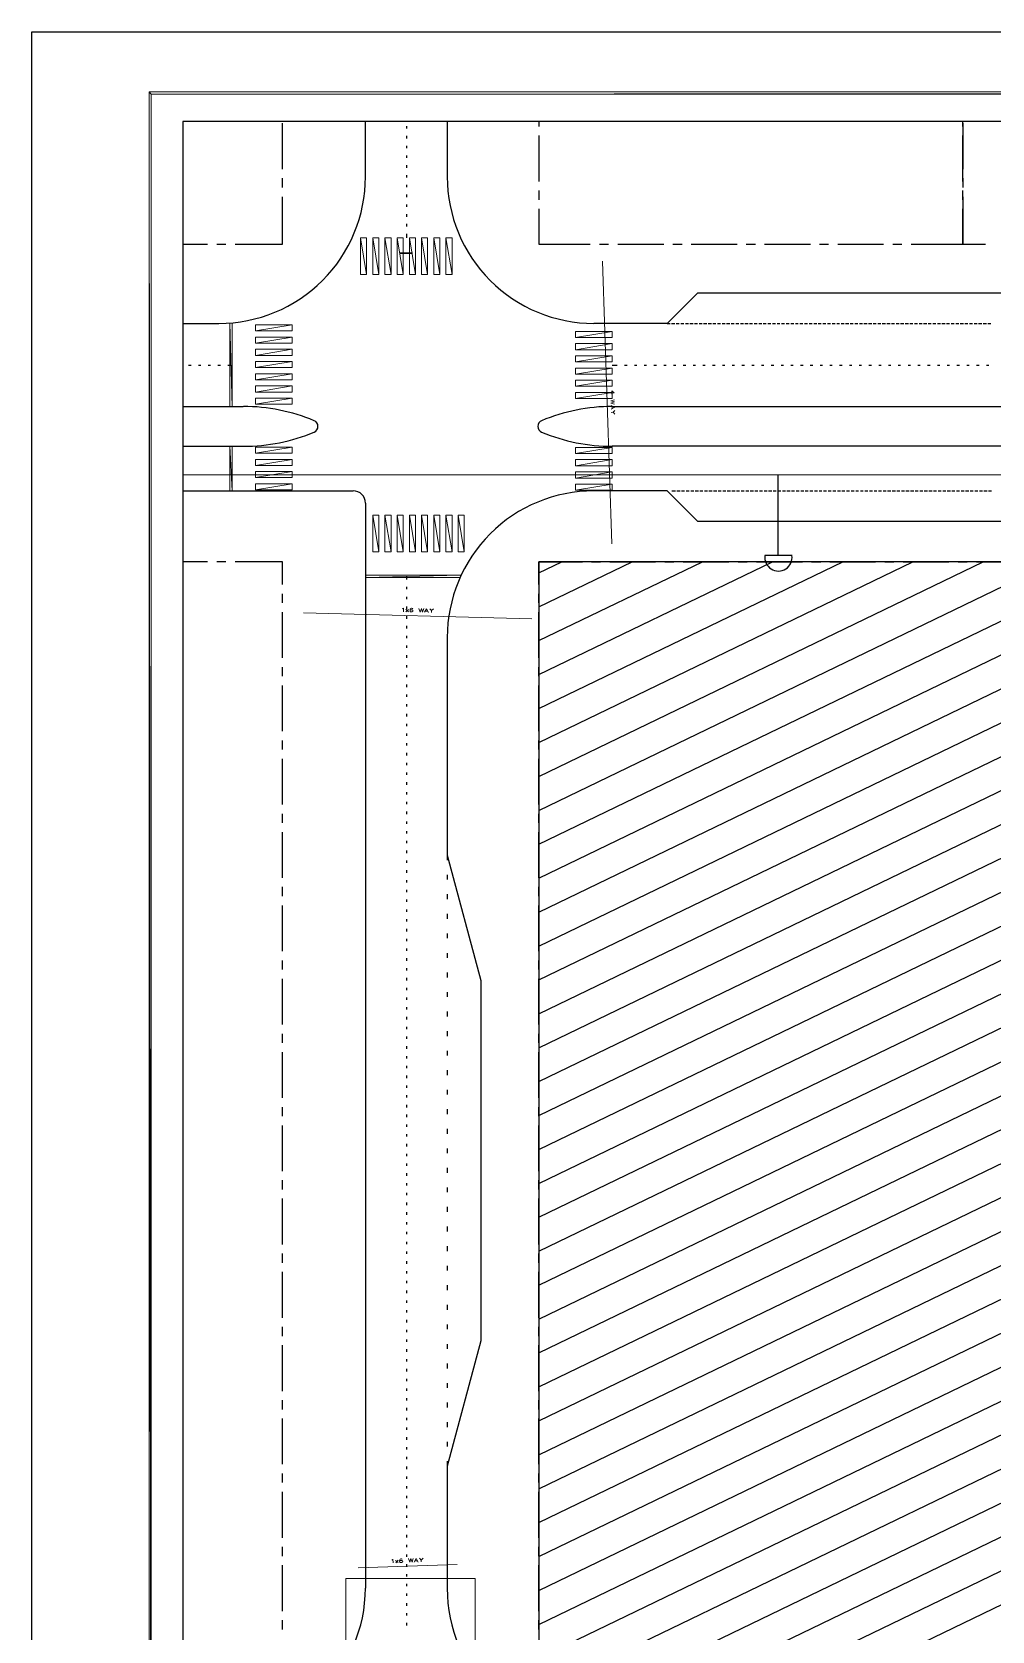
# Model space of a CAD drawing. Header units: inches. Extents: x 27 to 868, y 19 to 613.
# Drawn here: x 26.6 to 262.4, y 220.1 to 612.8 of the extents above; entities that cross this region are included whole.
import ezdxf

# ---------------------------------------------------------------- set-up
doc = ezdxf.new("R2010")
doc.units = ezdxf.units.IN
doc.header["$MEASUREMENT"] = 0
doc.layers.add('PDF_Geometry', color=7, linetype='Continuous')

msp = doc.modelspace()

# ---------------------------------------------------------------- linework, layer by layer
at = {"layer": 'PDF_Geometry', "lineweight": 25}
for points in [[(26.63, 612.78), (867.64, 612.78), (867.64, 229.17)], [(867.64, 52.53), (867.64, 18.77), (26.63, 18.77), (26.63, 612.78)], [(713.65, 229.17), (713.65, 590.8), (63.65, 590.8), (63.65, 40.79)]]:
    msp.add_lwpolyline(points, dxfattribs=at)
at = {"layer": 'PDF_Geometry', "lineweight": 0}
for points in [[(55.41, 598.05), (55.91, 34.03)], [(55.41, 33.54), (55.91, 34.03), (55.41, 598.05), (55.41, 33.54)], [(55.91, 34.03), (55.41, 598.05), (55.91, 597.51), (55.91, 34.03)], [(55.41, 598.05), (55.91, 597.51), (851.92, 598.05), (55.41, 598.05)], [(55.91, 597.51), (851.92, 598.05), (851.42, 597.51), (55.91, 597.51)], [(713.65, 229.17), (713.65, 590.8), (63.65, 590.8), (63.65, 204.55)], [(169.58, 524.14), (168.68, 524.14)], [(169.67, 522.48), (168.77, 522.16), (169.67, 521.94), (168.77, 521.62), (169.67, 521.35)], [(169.58, 524.14), (169, 524.68), (169, 523.83)], [(168.82, 521.08), (169.72, 520.67), (168.82, 520.18)], [(169.31, 519.41), (168.86, 519.37)], [(169.09, 520.94), (169.13, 520.36)], [(169.76, 519.86), (169.31, 519.41), (169.76, 518.96)], [(117.57, 471.13), (117.7, 471.18), (117.88, 471.31), (117.84, 470.41)], [(120.13, 471.13), (120.09, 471.22), (119.91, 471.27), (119.82, 471.27), (119.64, 471.22), (119.5, 471.09), (119.46, 470.86), (119.46, 470.68), (119.5, 470.5), (119.59, 470.41), (119.77, 470.37), (119.82, 470.37), (120, 470.37), (120.13, 470.46), (120.18, 470.59), (120.18, 470.64), (120.13, 470.77), (120, 470.86), (119.86, 470.91), (119.77, 470.91), (119.64, 470.86), (119.5, 470.77), (119.46, 470.68)], [(119.1, 470.37), (118.47, 471)], [(118.47, 470.37), (119.1, 470.95)], [(121.66, 471.22), (121.93, 470.28), (122.25, 471.18), (122.52, 470.28), (122.83, 471.18)], [(123.01, 470.28), (123.51, 471.13), (123.96, 470.23)], [(123.2, 470.55), (123.78, 470.55)], [(124.32, 471.13), (124.77, 470.68), (125.22, 471.09)], [(124.77, 470.68), (124.73, 470.23)], [(115, 237.56), (115.13, 237.61), (115.27, 237.74), (115.31, 236.84)], [(116.57, 236.89), (115.9, 237.43)], [(115.94, 236.84), (116.53, 237.47)], [(117.57, 237.7), (117.52, 237.74), (117.34, 237.79), (117.2, 237.79), (117.07, 237.74), (116.93, 237.61), (116.89, 237.38), (116.89, 237.2), (116.98, 237.02), (117.07, 236.93), (117.25, 236.89), (117.3, 236.89), (117.48, 236.93), (117.61, 237.02), (117.66, 237.16), (117.66, 237.2), (117.57, 237.34), (117.48, 237.43), (117.3, 237.47), (117.25, 237.43), (117.07, 237.38), (116.93, 237.29), (116.89, 237.2)], [(119.1, 237.88), (119.41, 236.98), (119.68, 237.88), (120, 236.98), (120.27, 237.88)], [(120.49, 237.02), (120.94, 237.92), (121.44, 237.02)], [(120.67, 237.29), (121.26, 237.34)], [(121.75, 237.97), (122.2, 237.52), (122.65, 237.97)], [(122.2, 237.52), (122.2, 237.07)]]:
    msp.add_lwpolyline(points, dxfattribs=at)
at = {"layer": 'PDF_Geometry', "color": 9, "lineweight": 25, "true_color": 0xbababa}
for points in [[(88.11, 579.09), (88.11, 590.35)], [(108.51, 577.2), (108.51, 590.75)], [(118.56, 589.63), (118.56, 589.36), (118.56, 589.04)], [(128.6, 590.75), (128.6, 577.2)], [(151.12, 590.75), (151.12, 589.58)], [(255.16, 589.58), (255.16, 590.75)], [(255.16, 590.35), (255.16, 579.09)], [(118.56, 587.24), (118.56, 586.97), (118.56, 586.66)], [(151.12, 587.33), (151.12, 576.07)], [(255.16, 576.07), (255.16, 587.33)], [(118.56, 584.85), (118.56, 584.54), (118.56, 584.27)], [(118.56, 582.47), (118.56, 582.15), (118.56, 581.84)], [(118.56, 580.03), (118.56, 579.76), (118.56, 579.45)], [(118.56, 577.65), (118.56, 577.33), (118.56, 577.06)], [(88.11, 574.58), (88.11, 576.84)], [(118.56, 575.26), (118.56, 574.95), (118.56, 574.63)], [(151.12, 573.82), (151.12, 571.57)], [(255.16, 576.84), (255.16, 574.58)], [(255.16, 571.57), (255.16, 573.82)], [(76.49, 560.71), (88.11, 560.71), (88.11, 572.33)], [(118.56, 572.83), (118.56, 572.56), (118.56, 572.24)], [(118.56, 570.44), (118.56, 570.13), (118.56, 569.86)], [(255.16, 572.33), (255.16, 560.71), (260.79, 560.71)], [(118.56, 568.05), (118.56, 567.74), (118.56, 567.42)], [(118.56, 565.67), (118.56, 565.35), (118.56, 565.04)], [(151.12, 569.32), (151.12, 560.71), (163.73, 560.71)], [(242.5, 560.71), (255.16, 560.71), (255.16, 569.32)], [(118.56, 563.24), (118.56, 562.96), (118.56, 562.2)], [(63.7, 560.71), (69.73, 560.71)], [(71.99, 560.71), (74.24, 560.71)], [(117.07, 558.46), (120.04, 558.46), (117.07, 558.46)], [(165.98, 560.71), (168.23, 560.71)], [(170.49, 560.71), (181.74, 560.71)], [(184, 560.71), (186.25, 560.71)], [(188.5, 560.71), (199.76, 560.71)], [(202.01, 560.71), (204.26, 560.71)], [(206.52, 560.71), (217.78, 560.71)], [(219.98, 560.71), (222.23, 560.71)], [(224.49, 560.71), (235.75, 560.71)], [(238, 560.71), (240.25, 560.71)], [(182.6, 541.21), (190.12, 548.69)], [(190.12, 548.69), (598.8, 548.69)], [(63.7, 541.21), (72.48, 541.21)], [(182.6, 541.21), (164.59, 541.21)], [(182.6, 541.21), (183.32, 541.21)], [(183.68, 541.21), (184.45, 541.21)], [(184.81, 541.21), (185.57, 541.21)], [(185.93, 541.21), (186.7, 541.21)], [(187.06, 541.21), (187.83, 541.21)], [(188.19, 541.21), (188.95, 541.21)], [(189.31, 541.21), (190.08, 541.21)], [(190.44, 541.21), (191.2, 541.21)], [(191.56, 541.21), (192.33, 541.21)], [(192.69, 541.21), (193.45, 541.21)], [(193.82, 541.21), (194.58, 541.21)], [(194.94, 541.21), (195.71, 541.21)], [(196.07, 541.21), (196.83, 541.21)], [(197.19, 541.21), (197.96, 541.21)], [(198.32, 541.21), (199.08, 541.21)], [(199.45, 541.21), (200.21, 541.21)], [(200.57, 541.21), (201.34, 541.21)], [(201.7, 541.21), (202.46, 541.21)], [(202.82, 541.21), (203.59, 541.21)], [(203.95, 541.21), (204.71, 541.21)], [(205.07, 541.21), (205.84, 541.21)], [(206.2, 541.21), (206.92, 541.21)], [(207.33, 541.21), (208.05, 541.21)], [(208.45, 541.21), (209.17, 541.21)], [(209.58, 541.21), (210.3, 541.21)], [(210.7, 541.21), (211.43, 541.21)], [(211.83, 541.21), (212.55, 541.21)], [(212.96, 541.21), (213.68, 541.21)], [(214.08, 541.21), (214.8, 541.21)], [(215.21, 541.21), (215.93, 541.21)], [(216.33, 541.21), (217.06, 541.21)], [(217.46, 541.21), (218.18, 541.21)], [(218.59, 541.21), (219.31, 541.21)], [(219.71, 541.21), (220.43, 541.21)], [(220.84, 541.21), (221.56, 541.21)], [(221.96, 541.21), (222.68, 541.21)], [(223.09, 541.21), (223.81, 541.21)], [(224.22, 541.21), (224.94, 541.21)], [(225.3, 541.21), (226.06, 541.21)], [(226.42, 541.21), (227.19, 541.21)], [(227.55, 541.21), (228.31, 541.21)], [(228.67, 541.21), (229.44, 541.21)], [(229.8, 541.21), (230.57, 541.21)], [(230.93, 541.21), (231.69, 541.21)], [(232.05, 541.21), (232.82, 541.21)], [(233.18, 541.21), (233.94, 541.21)], [(234.3, 541.21), (235.07, 541.21)], [(235.43, 541.21), (236.2, 541.21)], [(236.56, 541.21), (237.32, 541.21)], [(237.68, 541.21), (238.45, 541.21)], [(238.81, 541.21), (239.57, 541.21)], [(239.93, 541.21), (240.7, 541.21)], [(241.06, 541.21), (241.83, 541.21)], [(242.19, 541.21), (242.95, 541.21)], [(243.31, 541.21), (244.08, 541.21)], [(244.44, 541.21), (245.2, 541.21)], [(245.56, 541.21), (246.33, 541.21)], [(246.69, 541.21), (247.46, 541.21)], [(247.82, 541.21), (248.58, 541.21)], [(248.94, 541.21), (249.71, 541.21)], [(250.07, 541.21), (250.83, 541.21)], [(251.19, 541.21), (251.96, 541.21)], [(252.32, 541.21), (253.09, 541.21)], [(253.45, 541.21), (254.21, 541.21)], [(254.57, 541.21), (255.34, 541.21)], [(255.7, 541.21), (256.46, 541.21)], [(256.82, 541.21), (257.59, 541.21)], [(257.95, 541.21), (258.72, 541.21)], [(259.08, 541.21), (259.84, 541.21)], [(260.2, 541.21), (260.97, 541.21)], [(261.33, 541.21), (262.09, 541.21)], [(65.1, 530.99), (65.41, 530.99), (65.68, 530.99)], [(67.48, 530.99), (67.8, 530.99), (68.11, 530.99)], [(69.91, 530.99), (70.18, 530.99), (70.5, 530.99)], [(72.3, 530.99), (72.62, 530.99), (72.89, 530.99)], [(74.69, 530.99), (75, 530.99), (75.54, 530.99)], [(169.13, 530.99), (170.35, 530.99)], [(172.15, 530.99), (172.47, 530.99), (172.74, 530.99)], [(174.54, 530.99), (174.85, 530.99), (175.17, 530.99)], [(176.97, 530.99), (177.24, 530.99), (177.56, 530.99)], [(179.36, 530.99), (179.67, 530.99), (179.94, 530.99)], [(181.74, 530.99), (182.06, 530.99), (182.33, 530.99)], [(184.13, 530.99), (184.45, 530.99), (184.76, 530.99)], [(186.56, 530.99), (186.83, 530.99), (187.15, 530.99)], [(188.95, 530.99), (189.27, 530.99), (189.54, 530.99)], [(191.34, 530.99), (191.65, 530.99), (191.97, 530.99)], [(193.77, 530.99), (194.04, 530.99), (194.36, 530.99)], [(196.16, 530.99), (196.47, 530.99), (196.74, 530.99)], [(198.54, 530.99), (198.86, 530.99), (199.13, 530.99)], [(200.93, 530.99), (201.25, 530.99), (201.56, 530.99)], [(203.36, 530.99), (203.63, 530.99), (203.95, 530.99)], [(205.75, 530.99), (206.07, 530.99), (206.34, 530.99)], [(208.14, 530.99), (208.45, 530.99), (208.77, 530.99)], [(210.57, 530.99), (210.84, 530.99), (211.16, 530.99)], [(212.96, 530.99), (213.27, 530.99), (213.54, 530.99)], [(215.34, 530.99), (215.66, 530.99), (215.97, 530.99)], [(217.73, 530.99), (218.05, 530.99), (218.36, 530.99)], [(220.16, 530.99), (220.43, 530.99), (220.75, 530.99)], [(222.55, 530.99), (222.87, 530.99), (223.14, 530.99)], [(224.94, 530.99), (225.25, 530.99), (225.57, 530.99)], [(227.37, 530.99), (227.64, 530.99), (227.95, 530.99)], [(229.76, 530.99), (230.07, 530.99), (230.34, 530.99)], [(232.14, 530.99), (232.46, 530.99), (232.77, 530.99)], [(234.57, 530.99), (234.85, 530.99), (235.16, 530.99)], [(236.96, 530.99), (237.23, 530.99), (237.55, 530.99)], [(239.35, 530.99), (239.66, 530.99), (239.93, 530.99)], [(241.74, 530.99), (242.05, 530.99), (242.37, 530.99)], [(244.17, 530.99), (244.44, 530.99), (244.75, 530.99)], [(246.56, 530.99), (246.87, 530.99), (247.14, 530.99)], [(248.94, 530.99), (249.26, 530.99), (249.57, 530.99)], [(251.37, 530.99), (251.64, 530.99), (251.96, 530.99)], [(253.76, 530.99), (254.08, 530.99), (254.35, 530.99)], [(256.15, 530.99), (256.46, 530.99), (256.73, 530.99)], [(258.54, 530.99), (258.85, 530.99), (259.17, 530.99)], [(260.97, 530.99), (261.24, 530.99), (261.55, 530.99)], [(63.7, 520.81), (78.52, 520.81)], [(169.13, 520.81), (240.02, 520.81)], [(240.02, 520.81), (291.64, 520.81)], [(63.7, 511.04), (78.52, 511.04)], [(534.31, 511.04), (426.26, 511.04), (291.64, 511.04), (240.02, 511.04), (169.13, 511.04)], [(63.7, 500.09), (105.49, 500.09)], [(190.12, 492.57), (182.6, 500.09), (164.59, 500.09)], [(183.73, 500.09), (184.63, 500.09)], [(184.99, 500.09), (185.75, 500.09)], [(186.11, 500.09), (186.88, 500.09)], [(187.24, 500.09), (188.01, 500.09)], [(188.37, 500.09), (189.13, 500.09)], [(189.49, 500.09), (190.26, 500.09)], [(190.62, 500.09), (191.38, 500.09)], [(191.74, 500.09), (192.51, 500.09)], [(192.87, 500.09), (193.64, 500.09)], [(194, 500.09), (194.76, 500.09)], [(195.12, 500.09), (195.89, 500.09)], [(196.25, 500.09), (197.01, 500.09)], [(197.37, 500.09), (198.14, 500.09)], [(198.5, 500.09), (199.26, 500.09)], [(199.63, 500.09), (200.39, 500.09)], [(200.75, 500.09), (201.52, 500.09)], [(201.88, 500.09), (202.64, 500.09)], [(203, 500.09), (203.77, 500.09)], [(204.13, 500.09), (204.89, 500.09)], [(205.25, 500.09), (206.02, 500.09)], [(206.38, 500.09), (207.15, 500.09)], [(207.51, 500.09), (208.27, 500.09)], [(208.63, 500.09), (209.4, 500.09)], [(209.76, 500.09), (210.52, 500.09)], [(210.88, 500.09), (211.65, 500.09)], [(212.01, 500.09), (212.78, 500.09)], [(213.14, 500.09), (213.9, 500.09)], [(214.26, 500.09), (215.03, 500.09)], [(215.39, 500.09), (216.15, 500.09)], [(216.51, 500.09), (217.24, 500.09)], [(217.64, 500.09), (218.36, 500.09)], [(218.77, 500.09), (219.49, 500.09)], [(219.89, 500.09), (220.61, 500.09)], [(221.02, 500.09), (221.74, 500.09)], [(222.14, 500.09), (222.87, 500.09)], [(223.27, 500.09), (223.99, 500.09)], [(224.4, 500.09), (225.12, 500.09)], [(225.52, 500.09), (226.24, 500.09)], [(226.65, 500.09), (227.37, 500.09)], [(227.77, 500.09), (228.49, 500.09)], [(228.9, 500.09), (229.62, 500.09)], [(230.03, 500.09), (230.75, 500.09)], [(231.15, 500.09), (231.87, 500.09)], [(232.28, 500.09), (233, 500.09)], [(233.4, 500.09), (234.12, 500.09)], [(234.53, 500.09), (235.25, 500.09)], [(235.61, 500.09), (236.38, 500.09)], [(236.74, 500.09), (237.5, 500.09)], [(237.86, 500.09), (238.63, 500.09)], [(238.99, 500.09), (239.75, 500.09)], [(240.11, 500.09), (240.88, 500.09)], [(241.24, 500.09), (242.01, 500.09)], [(242.37, 500.09), (243.13, 500.09)], [(243.49, 500.09), (244.26, 500.09)], [(244.62, 500.09), (245.38, 500.09)], [(245.74, 500.09), (246.51, 500.09)], [(246.87, 500.09), (247.64, 500.09)], [(248, 500.09), (248.76, 500.09)], [(249.12, 500.09), (249.89, 500.09)], [(250.25, 500.09), (251.01, 500.09)], [(251.37, 500.09), (252.14, 500.09)], [(252.5, 500.09), (253.27, 500.09)], [(253.63, 500.09), (254.39, 500.09)], [(254.75, 500.09), (255.52, 500.09)], [(255.88, 500.09), (256.64, 500.09)], [(257, 500.09), (257.77, 500.09)], [(258.13, 500.09), (258.9, 500.09)], [(259.26, 500.09), (260.02, 500.09)], [(260.38, 500.09), (261.15, 500.09)], [(261.51, 500.09), (262.27, 500.09)], [(108.51, 497.07), (108.51, 446.09), (108.51, 248.64), (108.51, 230.63)], [(291.64, 492.57), (190.12, 492.57)], [(69.73, 482.66), (63.7, 482.66)], [(74.24, 482.66), (71.99, 482.66)], [(88.11, 477.08), (88.11, 482.66), (76.49, 482.66)], [(118.56, 479.1), (118.56, 478.34)], [(151.12, 477.08), (151.12, 482.66), (161.79, 482.66)], [(164.04, 482.66), (166.25, 482.66)], [(168.5, 482.66), (179.76, 482.66)], [(182.02, 482.66), (184.27, 482.66)], [(186.52, 482.66), (197.78, 482.66)], [(200.03, 482.66), (202.28, 482.66)], [(204.53, 482.66), (215.79, 482.66)], [(218.05, 482.66), (220.3, 482.66)], [(222.5, 482.66), (233.76, 482.66)], [(236.02, 482.66), (238.27, 482.66)], [(240.52, 482.66), (251.78, 482.66)], [(254.03, 482.66), (256.28, 482.66)], [(258.54, 482.66), (269.8, 482.66)], [(118.56, 476.54), (118.56, 476.22), (118.56, 475.91)], [(88.11, 472.57), (88.11, 474.82)], [(118.56, 474.1), (118.56, 473.83), (118.56, 473.52)], [(118.56, 471.72), (118.56, 471.4), (118.56, 471.13)], [(151.12, 472.57), (151.12, 474.82)], [(88.11, 459.06), (88.11, 470.32)], [(118.56, 469.33), (118.56, 469.01), (118.56, 468.7)], [(151.12, 459.06), (151.12, 470.32)], [(118.56, 466.9), (118.56, 466.63), (118.56, 466.31)], [(118.56, 464.51), (118.56, 464.2), (118.56, 463.93)], [(128.6, 464.06), (128.6, 446.09)], [(118.56, 462.12), (118.56, 461.81), (118.56, 461.54)], [(118.56, 459.74), (118.56, 459.42), (118.56, 459.11)], [(88.11, 454.56), (88.11, 456.81)], [(118.56, 457.3), (118.56, 457.03), (118.56, 456.72)], [(151.12, 454.56), (151.12, 456.81)], [(88.11, 441.05), (88.11, 452.31)], [(118.56, 454.92), (118.56, 454.6), (118.56, 454.33)], [(118.56, 452.53), (118.56, 452.22), (118.56, 451.9)], [(151.12, 441.05), (151.12, 452.31)], [(118.56, 450.1), (118.56, 449.83), (118.56, 449.51)], [(118.56, 447.71), (118.56, 447.4), (118.56, 447.13)], [(118.56, 445.32), (118.56, 445.01), (118.56, 444.69)], [(128.6, 446.09), (128.6, 410.65)], [(118.56, 442.89), (118.56, 442.62), (118.56, 442.31)], [(118.56, 440.51), (118.56, 440.19), (118.56, 439.92)], [(88.11, 436.54), (88.11, 438.79)], [(118.56, 438.12), (118.56, 437.8), (118.56, 437.53)], [(151.12, 436.54), (151.12, 438.79)], [(88.11, 423.03), (88.11, 434.29)], [(118.56, 435.73), (118.56, 435.42), (118.56, 435.1)], [(118.56, 433.3), (118.56, 433.03), (118.56, 432.71)], [(151.12, 423.03), (151.12, 434.29)], [(118.56, 430.91), (118.56, 430.6), (118.56, 430.33)], [(118.56, 428.53), (118.56, 428.21), (118.56, 427.89)], [(118.56, 426.09), (118.56, 425.82), (118.56, 425.51)], [(88.11, 418.53), (88.11, 420.78)], [(118.56, 423.71), (118.56, 423.39), (118.56, 423.12)], [(118.56, 421.32), (118.56, 421), (118.56, 420.69)], [(151.12, 418.53), (151.12, 420.78)], [(88.11, 405.06), (88.11, 416.27)], [(118.56, 418.89), (118.56, 418.62), (118.56, 418.3)], [(118.56, 416.5), (118.56, 416.18), (118.56, 415.91)], [(151.12, 405.06), (151.12, 416.27)], [(118.56, 414.11), (118.56, 413.8), (118.56, 413.53)], [(118.56, 411.73), (118.56, 411.41), (118.56, 411.1)], [(118.56, 409.29), (118.56, 409.02), (118.56, 408.71)], [(128.6, 410.6), (128.6, 409.43)], [(128.6, 410.6), (136.84, 379.84), (136.84, 291.34), (128.6, 260.58)], [(118.56, 406.91), (118.56, 406.59), (118.56, 406.32)], [(118.56, 404.52), (118.56, 404.2), (118.56, 403.89)], [(128.6, 405.83), (128.6, 404.61)], [(88.11, 400.56), (88.11, 402.81)], [(118.56, 402.09), (118.56, 401.82), (118.56, 401.5)], [(128.6, 401.01), (128.6, 399.84)], [(151.12, 400.56), (151.12, 402.81)], [(88.11, 387.04), (88.11, 398.3)], [(118.56, 399.7), (118.56, 399.39), (118.56, 399.12)], [(118.56, 397.31), (118.56, 397), (118.56, 396.68)], [(151.12, 387.04), (151.12, 398.3)], [(118.56, 394.88), (118.56, 394.61), (118.56, 394.3)], [(128.6, 396.23), (128.6, 395.02)], [(118.56, 392.49), (118.56, 392.22), (118.56, 391.91)], [(118.56, 390.11), (118.56, 389.79), (118.56, 389.52)], [(128.6, 391.41), (128.6, 390.2)], [(118.56, 387.72), (118.56, 387.41), (118.56, 387.09)], [(118.56, 385.29), (118.56, 385.02), (118.56, 384.7)], [(128.6, 386.59), (128.6, 385.42)], [(88.11, 382.54), (88.11, 384.79)], [(118.56, 382.9), (118.56, 382.59), (118.56, 382.32)], [(128.6, 381.82), (128.6, 380.6)], [(151.12, 382.54), (151.12, 384.79)], [(88.11, 369.03), (88.11, 380.29)], [(118.56, 380.51), (118.56, 380.2), (118.56, 379.88)], [(118.56, 378.08), (118.56, 377.81), (118.56, 377.5)], [(128.6, 377), (128.6, 375.83)], [(151.12, 369.03), (151.12, 380.29)], [(118.56, 375.7), (118.56, 375.38), (118.56, 375.11)], [(118.56, 373.31), (118.56, 372.99), (118.56, 372.68)], [(118.56, 370.88), (118.56, 370.61), (118.56, 370.29)], [(128.6, 372.23), (128.6, 371.01)], [(88.11, 364.53), (88.11, 366.78)], [(118.56, 368.49), (118.56, 368.22), (118.56, 367.9)], [(118.56, 366.1), (118.56, 365.79), (118.56, 365.52)], [(128.6, 367.41), (128.6, 366.19)], [(151.12, 364.53), (151.12, 366.78)], [(88.11, 351.01), (88.11, 362.27)], [(118.56, 363.72), (118.56, 363.4), (118.56, 363.08)], [(118.56, 361.28), (118.56, 361.01), (118.56, 360.7)], [(128.6, 362.59), (128.6, 361.42)], [(151.12, 351.01), (151.12, 362.27)], [(118.56, 358.9), (118.56, 358.58), (118.56, 358.31)], [(128.6, 357.82), (128.6, 356.6)], [(118.56, 356.51), (118.56, 356.19), (118.56, 355.88)], [(118.56, 354.08), (118.56, 353.81), (118.56, 353.49)], [(118.56, 351.69), (118.56, 351.37), (118.56, 351.1)], [(128.6, 353), (128.6, 351.82)], [(88.11, 346.51), (88.11, 348.76)], [(118.56, 349.3), (118.56, 348.99), (118.56, 348.67)], [(118.56, 346.92), (118.56, 346.6), (118.56, 346.29)], [(128.6, 348.22), (128.6, 347.01)], [(151.12, 346.51), (151.12, 348.76)], [(88.11, 333.04), (88.11, 344.26)], [(118.56, 344.48), (118.56, 344.21), (118.56, 343.9)], [(118.56, 342.1), (118.56, 341.78), (118.56, 341.51)], [(128.6, 343.4), (128.6, 342.19)], [(151.12, 333.04), (151.12, 344.26)], [(118.56, 339.71), (118.56, 339.39), (118.56, 339.08)], [(128.6, 338.58), (128.6, 337.41)], [(118.56, 337.28), (118.56, 337.01), (118.56, 336.69)], [(118.56, 334.89), (118.56, 334.58), (118.56, 334.31)], [(128.6, 333.81), (128.6, 332.59)], [(88.11, 328.54), (88.11, 330.79)], [(118.56, 332.5), (118.56, 332.19), (118.56, 331.87)], [(118.56, 330.07), (118.56, 329.8), (118.56, 329.49)], [(151.12, 328.54), (151.12, 330.79)], [(88.11, 315.03), (88.11, 326.29)], [(118.56, 327.68), (118.56, 327.37), (118.56, 327.1)], [(128.6, 328.99), (128.6, 327.82)], [(151.12, 315.03), (151.12, 326.29)], [(118.56, 325.3), (118.56, 324.98), (118.56, 324.67)], [(118.56, 322.91), (118.56, 322.6), (118.56, 322.28)], [(128.6, 324.22), (128.6, 323)], [(118.56, 320.48), (118.56, 320.21), (118.56, 319.89)], [(118.56, 318.09), (118.56, 317.78), (118.56, 317.51)], [(128.6, 319.4), (128.6, 318.18)], [(118.56, 315.7), (118.56, 315.39), (118.56, 315.07)], [(128.6, 314.58), (128.6, 313.41)], [(88.11, 310.52), (88.11, 312.78)], [(118.56, 313.27), (118.56, 313), (118.56, 312.69)], [(118.56, 310.89), (118.56, 310.57), (118.56, 310.3)], [(151.12, 310.52), (151.12, 312.78)], [(88.11, 297.01), (88.11, 308.27)], [(118.56, 308.5), (118.56, 308.18), (118.56, 307.87)], [(128.6, 309.8), (128.6, 308.59)], [(151.12, 297.01), (151.12, 308.27)], [(118.56, 306.07), (118.56, 305.8), (118.56, 305.48)], [(118.56, 303.68), (118.56, 303.36), (118.56, 303.09)], [(128.6, 304.99), (128.6, 303.81)], [(118.56, 301.29), (118.56, 300.98), (118.56, 300.71)], [(118.56, 298.9), (118.56, 298.59), (118.56, 298.27)], [(128.6, 300.21), (128.6, 298.99)], [(88.11, 292.51), (88.11, 294.76)], [(118.56, 296.47), (118.56, 296.2), (118.56, 295.89)], [(128.6, 295.39), (128.6, 294.18)], [(151.12, 292.51), (151.12, 294.76)], [(118.56, 294.09), (118.56, 293.77), (118.56, 293.5)], [(118.56, 291.7), (118.56, 291.38), (118.56, 291.07)], [(88.11, 279), (88.11, 290.26)], [(118.56, 289.27), (118.56, 289), (118.56, 288.68)], [(118.56, 286.88), (118.56, 286.56), (118.56, 286.29)], [(128.6, 290.57), (128.6, 289.4)], [(151.12, 279), (151.12, 290.26)], [(118.56, 284.49), (118.56, 284.18), (118.56, 283.86)], [(128.6, 285.8), (128.6, 284.58)], [(118.56, 282.06), (118.56, 281.79), (118.56, 281.47)], [(118.56, 279.67), (118.56, 279.36), (118.56, 279.09)], [(128.6, 280.98), (128.6, 279.81)], [(88.11, 274.49), (88.11, 276.75)], [(118.56, 277.29), (118.56, 276.97), (118.56, 276.7)], [(118.56, 274.9), (118.56, 274.58), (118.56, 274.27)], [(128.6, 276.21), (128.6, 274.99)], [(151.12, 274.49), (151.12, 276.75)], [(88.11, 261.03), (88.11, 272.29)], [(118.56, 272.47), (118.56, 272.2), (118.56, 271.88)], [(128.6, 271.39), (128.6, 270.17)], [(151.12, 261.03), (151.12, 272.29)], [(118.56, 270.08), (118.56, 269.76), (118.56, 269.49)], [(118.56, 267.69), (118.56, 267.38), (118.56, 267.06)], [(118.56, 265.26), (118.56, 264.99), (118.56, 264.68)], [(128.6, 266.57), (128.6, 265.4)], [(118.56, 262.87), (118.56, 262.56), (118.56, 262.29)], [(118.56, 260.49), (118.56, 260.17), (118.56, 259.86)], [(128.6, 261.79), (128.6, 260.58)], [(128.6, 260.58), (128.6, 248.6)], [(88.11, 256.52), (88.11, 258.78)], [(118.56, 258.06), (118.56, 257.78), (118.56, 257.47)], [(118.56, 255.67), (118.56, 255.35), (118.56, 255.08)], [(151.12, 256.52), (151.12, 258.78)], [(88.11, 243.01), (88.11, 254.27)], [(118.56, 253.28), (118.56, 252.97), (118.56, 252.7)], [(151.12, 243.01), (151.12, 254.27)], [(118.56, 250.89), (118.56, 250.58), (118.56, 250.26)], [(118.56, 248.46), (118.56, 248.19), (118.56, 247.88)], [(128.6, 248.6), (128.6, 230.58)], [(118.56, 246.07), (118.56, 245.76), (118.56, 245.49)], [(118.56, 243.69), (118.56, 243.37), (118.56, 243.06)], [(88.11, 238.51), (88.11, 240.76)], [(118.56, 241.26), (118.56, 240.99), (118.56, 240.67)], [(151.12, 238.51), (151.12, 240.76)], [(88.11, 225), (88.11, 236.26)], [(118.56, 238.87), (118.56, 238.55), (118.56, 238.28)], [(118.56, 236.48), (118.56, 236.17), (118.56, 235.85)], [(151.12, 225), (151.12, 236.26)], [(118.56, 234.05), (118.56, 233.78), (118.56, 233.46)], [(118.56, 231.66), (118.56, 231.39), (118.56, 231.08)], [(118.56, 229.28), (118.56, 228.96), (118.56, 228.69)], [(118.56, 226.89), (118.56, 226.57), (118.56, 226.26)], [(118.56, 224.46), (118.56, 224.19), (118.56, 223.87)], [(88.11, 220.49), (88.11, 222.74)], [(118.56, 222.07), (118.56, 221.75), (118.56, 221.48)], [(151.12, 220.49), (151.12, 222.74)]]:
    msp.add_lwpolyline(points, dxfattribs=at)
at = {"layer": 'PDF_Geometry', "color": 9, "lineweight": 0, "true_color": 0xbababa}
for points in [[(107.3, 553.19), (108.78, 553.19), (107.3, 562.2), (107.3, 553.19)], [(108.78, 553.19), (107.3, 562.2), (108.78, 562.2), (108.78, 553.19)], [(110.31, 553.19), (111.8, 553.19), (110.31, 562.2), (110.31, 553.19)], [(111.8, 553.19), (110.31, 562.2), (111.8, 562.2), (111.8, 553.19)], [(113.29, 553.19), (114.82, 553.19), (113.29, 562.2), (113.29, 553.19)], [(114.82, 553.19), (113.29, 562.2), (114.82, 562.2), (114.82, 553.19)], [(116.3, 553.19), (117.79, 553.19), (116.3, 562.2), (116.3, 553.19)], [(117.79, 553.19), (116.3, 562.2), (117.79, 562.2), (117.79, 553.19)], [(119.32, 553.19), (120.81, 553.19), (119.32, 562.2), (119.32, 553.19)], [(120.81, 553.19), (119.32, 562.2), (120.81, 562.2), (120.81, 553.19)], [(122.29, 553.19), (123.78, 553.19), (122.29, 562.2), (122.29, 553.19)], [(123.78, 553.19), (122.29, 562.2), (123.78, 562.2), (123.78, 553.19)], [(125.31, 553.19), (126.8, 553.19), (125.31, 562.2), (125.31, 553.19)], [(126.8, 553.19), (125.31, 562.2), (126.8, 562.2), (126.8, 553.19)], [(128.28, 553.19), (129.82, 553.19), (128.28, 562.2), (128.28, 553.19)], [(129.82, 553.19), (128.28, 562.2), (129.82, 562.2), (129.82, 553.19)], [(75.81, 541.3), (75.23, 541.3), (75.81, 520.81), (75.81, 541.3)], [(75.23, 541.3), (75.81, 520.81), (75.23, 520.81), (75.23, 541.3)], [(81.53, 540.85), (81.53, 539.36), (90.54, 540.85), (81.53, 540.85)], [(81.53, 539.36), (90.54, 540.85), (90.54, 539.36), (81.53, 539.36)], [(160.13, 539.23), (160.13, 537.74), (169.13, 539.23), (160.13, 539.23)], [(160.13, 537.74), (169.13, 539.23), (169.13, 537.74), (160.13, 537.74)], [(81.53, 537.83), (81.53, 536.35), (90.54, 537.83), (81.53, 537.83)], [(81.53, 536.35), (90.54, 537.83), (90.54, 536.35), (81.53, 536.35)], [(81.53, 534.86), (81.53, 533.33), (90.54, 534.86), (81.53, 534.86)], [(81.53, 533.33), (90.54, 534.86), (90.54, 533.33), (81.53, 533.33)], [(160.13, 536.26), (160.13, 534.73), (169.13, 536.26), (160.13, 536.26)], [(160.13, 534.73), (169.13, 536.26), (169.13, 534.73), (160.13, 534.73)], [(81.53, 531.84), (81.53, 530.36), (90.54, 531.84), (81.53, 531.84)], [(81.53, 530.36), (90.54, 531.84), (90.54, 530.36), (81.53, 530.36)], [(160.13, 533.24), (160.13, 531.75), (169.13, 533.24), (160.13, 533.24)], [(160.13, 531.75), (169.13, 533.24), (169.13, 531.75), (160.13, 531.75)], [(160.13, 530.22), (160.13, 528.74), (169.13, 530.22), (160.13, 530.22)], [(160.13, 528.74), (169.13, 530.22), (169.13, 528.74), (160.13, 528.74)], [(81.53, 528.83), (81.53, 527.34), (90.54, 528.83), (81.53, 528.83)], [(81.53, 527.34), (90.54, 528.83), (90.54, 527.34), (81.53, 527.34)], [(160.13, 527.25), (160.13, 525.76), (169.13, 527.25), (160.13, 527.25)], [(160.13, 525.76), (169.13, 527.25), (169.13, 525.76), (160.13, 525.76)], [(81.53, 525.85), (81.53, 524.32), (90.54, 525.85), (81.53, 525.85)], [(81.53, 524.32), (90.54, 525.85), (90.54, 524.32), (81.53, 524.32)], [(81.53, 522.84), (81.53, 521.35), (90.54, 522.84), (81.53, 522.84)], [(81.53, 521.35), (90.54, 522.84), (90.54, 521.35), (81.53, 521.35)], [(160.13, 524.23), (160.13, 522.75), (169.13, 524.23), (160.13, 524.23)], [(160.13, 522.75), (169.13, 524.23), (169.13, 522.75), (160.13, 522.75)], [(75.81, 511.04), (75.23, 511.04), (75.81, 500.09), (75.81, 511.04)], [(75.23, 511.04), (75.81, 500.09), (75.23, 500.09), (75.23, 511.04)], [(81.53, 510.81), (81.53, 509.32), (90.54, 510.81), (81.53, 510.81)], [(81.53, 509.32), (90.54, 510.81), (90.54, 509.32), (81.53, 509.32)], [(160.13, 510.72), (160.13, 509.23), (169.13, 510.72), (160.13, 510.72)], [(160.13, 509.23), (169.13, 510.72), (169.13, 509.23), (160.13, 509.23)], [(81.53, 507.79), (81.53, 506.31), (90.54, 507.79), (81.53, 507.79)], [(81.53, 506.31), (90.54, 507.79), (90.54, 506.31), (81.53, 506.31)], [(160.13, 507.75), (160.13, 506.26), (169.13, 507.75), (160.13, 507.75)], [(160.13, 506.26), (169.13, 507.75), (169.13, 506.26), (160.13, 506.26)], [(81.53, 504.82), (81.53, 503.33), (90.54, 504.82), (81.53, 504.82)], [(81.53, 503.33), (90.54, 504.82), (90.54, 503.33), (81.53, 503.33)], [(160.13, 504.73), (160.13, 503.24), (169.13, 504.73), (160.13, 504.73)], [(160.13, 503.24), (169.13, 504.73), (169.13, 503.24), (160.13, 503.24)], [(81.53, 501.8), (81.53, 500.32), (90.54, 501.8), (81.53, 501.8)], [(81.53, 500.32), (90.54, 501.8), (90.54, 500.32), (81.53, 500.32)], [(160.13, 501.76), (160.13, 500.23), (169.13, 501.76), (160.13, 501.76)], [(160.13, 500.23), (169.13, 501.76), (169.13, 500.23), (160.13, 500.23)], [(111.8, 494.1), (110.31, 494.1), (111.8, 485.09), (111.8, 494.1)], [(110.31, 494.1), (111.8, 485.09), (110.31, 485.09), (110.31, 494.1)], [(114.82, 494.1), (113.29, 494.1), (114.82, 485.09), (114.82, 494.1)], [(113.29, 494.1), (114.82, 485.09), (113.29, 485.09), (113.29, 494.1)], [(117.79, 494.1), (116.3, 494.1), (117.79, 485.09), (117.79, 494.1)], [(116.3, 494.1), (117.79, 485.09), (116.3, 485.09), (116.3, 494.1)], [(120.81, 494.1), (119.32, 494.1), (120.81, 485.09), (120.81, 494.1)], [(119.32, 494.1), (120.81, 485.09), (119.32, 485.09), (119.32, 494.1)], [(123.78, 494.1), (122.29, 494.1), (123.78, 485.09), (123.78, 494.1)], [(122.29, 494.1), (123.78, 485.09), (122.29, 485.09), (122.29, 494.1)], [(126.8, 494.1), (125.31, 494.1), (126.8, 485.09), (126.8, 494.1)], [(125.31, 494.1), (126.8, 485.09), (125.31, 485.09), (125.31, 494.1)], [(129.82, 494.1), (128.28, 494.1), (129.82, 485.09), (129.82, 494.1)], [(128.28, 494.1), (129.82, 485.09), (128.28, 485.09), (128.28, 494.1)], [(132.79, 494.1), (131.3, 494.1), (132.79, 485.09), (132.79, 494.1)], [(131.3, 494.1), (132.79, 485.09), (131.3, 485.09), (131.3, 494.1)], [(108.51, 479.37), (108.51, 478.79), (131.89, 479.37), (108.51, 479.37)], [(108.51, 478.79), (131.89, 479.37), (131.89, 478.79), (108.51, 478.79)]]:
    msp.add_lwpolyline(points, dxfattribs=at)
at = {"layer": 'PDF_Geometry', "color": 3, "lineweight": 0}
for points in [[(166.75, 556.48), (169.04, 487.08)], [(93.33, 470.14), (149.36, 468.65)], [(106.76, 235.63), (131.03, 236.44)], [(135.54, 204.59), (135.54, 204.68), (135.49, 205.41), (135.49, 233.01), (103.69, 233.01), (103.69, 207.3), (103.69, 205.41), (103.65, 204.59)]]:
    msp.add_lwpolyline(points, dxfattribs=at)
at = {"layer": 'PDF_Geometry', "color": 221, "lineweight": 25}
msp.add_lwpolyline([(646.81, 504.01), (639.83, 504.01), (609.79, 504.01), (579.79, 504.01), (549.8, 504.01), (519.8, 504.01), (489.81, 504.01), (459.81, 504.01), (429.82, 504.01), (399.78, 504.01), (384.78, 504.01), (369.78, 504.01), (339.78, 504.01), (309.79, 504.01), (279.79, 504.01), (63.7, 503.96)], dxfattribs=at)
at = {"layer": 'PDF_Geometry', "color": 22, "lineweight": 25, "true_color": 0xb82e00}
msp.add_lwpolyline([(209.89, 484.19), (209.89, 503.96)], dxfattribs=at)
at = {"layer": 'PDF_Geometry', "color": 5, "lineweight": 25}
msp.add_lwpolyline([(213.27, 484.19), (206.56, 484.19)], dxfattribs=at)
at = {"layer": 'PDF_Geometry', "color": 132, "lineweight": 25, "true_color": 0x00dddd}
for points in [[(151.12, 479.96), (156.75, 482.66)], [(151.12, 471.63), (174, 482.66)], [(151.12, 463.3), (191.25, 482.66)], [(151.12, 454.96), (208.45, 482.66)], [(151.12, 446.63), (225.7, 482.66)], [(151.12, 438.3), (242.95, 482.66)], [(151.12, 429.97), (260.2, 482.66)], [(151.12, 421.63), (277.45, 482.66)], [(151.12, 413.3), (294.7, 482.66)], [(151.12, 404.97), (311.95, 482.66)], [(151.12, 396.64), (329.2, 482.66)], [(151.12, 388.31), (346.45, 482.66)], [(151.12, 379.97), (363.7, 482.66)], [(151.12, 371.64), (380.9, 482.66)], [(151.12, 363.31), (398.15, 482.66)], [(151.12, 355.02), (415.4, 482.66)], [(151.12, 346.69), (432.65, 482.66)], [(151.12, 338.36), (449.9, 482.66)], [(151.12, 330.03), (467.15, 482.66)], [(151.12, 321.69), (484.4, 482.66)], [(151.12, 313.36), (501.65, 482.66)], [(151.12, 305.03), (518.9, 482.66)], [(151.12, 296.7), (536.11, 482.66)], [(151.12, 288.37), (553.36, 482.66)], [(151.12, 280.03), (570.61, 482.66)], [(151.12, 271.7), (587.86, 482.66)], [(151.12, 263.37), (605.11, 482.66)], [(621.32, 482.66), (151.12, 482.66), (151.12, 212.61), (621.32, 212.61), (621.32, 482.66)], [(151.12, 255.04), (621.32, 482.17)], [(151.12, 246.71), (621.32, 473.83)], [(151.12, 238.37), (621.32, 465.5)], [(151.12, 230.04), (621.32, 457.17)], [(151.12, 221.71), (621.32, 448.84)], [(151.12, 213.38), (621.32, 440.51)], [(166.79, 212.61), (621.32, 432.17)], [(184.04, 212.61), (621.32, 423.84)], [(201.29, 212.61), (621.32, 415.51)], [(218.54, 212.61), (621.32, 407.22)], [(235.79, 212.61), (621.32, 398.89)]]:
    msp.add_lwpolyline(points, dxfattribs=at)
at = {"layer": 'PDF_Geometry', "color": 9, "lineweight": 25, "true_color": 0xbababa}
for centre, radius, start, end in [((72.51, 577.21), 36, 269.9892, 0.0104), ((164.6, 577.21), 36, 179.9892, 270.0104), ((78.54, 475.79), 45.02, 67.2857, 89.9997), ((169.16, 475.79), 45.02, 89.9997, 112.7141), ((78.54, 556.05), 45.02, 269.9997, 292.7141), ((95.34, 515.92), 1.51, 292.7112, 67.2832), ((152.36, 515.92), 1.51, 112.7115, 247.2826), ((169.16, 556.05), 45.02, 247.2802, 269.9998), ((105.52, 497.1), 2.99, 359.9951, 90.0102), ((164.6, 464.09), 36, 89.9892, 180.0105), ((72.41, 230.7), 36.1, 313.6348, 359.8829), ((164.42, 230.53), 35.82, 179.9115, 226.3979)]:
    msp.add_arc(centre, radius, start, end, dxfattribs=at)
at = {"layer": 'PDF_Geometry', "color": 5, "lineweight": 25}
msp.add_arc((209.92, 483.76), 3.36, 172.3812, 7.6306, dxfattribs=at)

doc.saveas('drawing.dxf')
